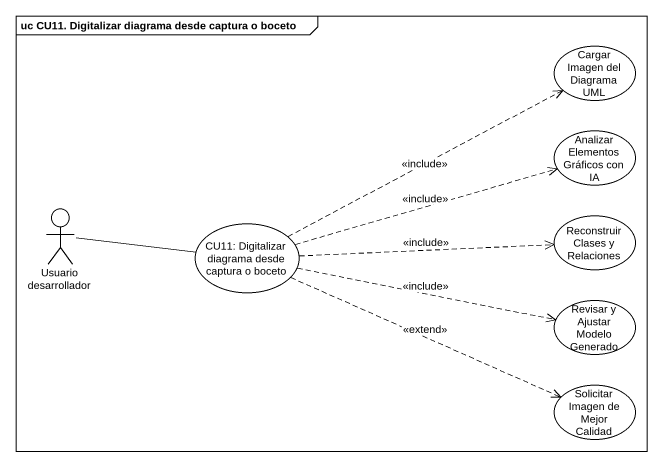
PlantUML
@startuml
mainframe uc CU11. Digitalizar diagrama desde captura o boceto
usecase "Cargar Imagen del Diagrama UML" as Cargar_Imagen_del_Diagrama
usecase "Analizar Elementos Gráficos con IA" as Analizar_Elementos_Gráficos
actor "Usuario desarrollador" as Usuario_desarrollador
usecase "Reconstruir Clases y Relaciones" as Reconstruir_Clases_y
usecase "CU11: Digitalizar diagrama desde captura o boceto" as CU11_Digitalizar_diagrama
usecase "Revisar y Ajustar Modelo Generado" as Revisar_y_Ajustar_Modelo
usecase "Solicitar Imagen de Mejor Calidad" as Solicitar_Imagen_de_Mejor
Usuario_desarrollador -right- CU11_Digitalizar_diagrama
CU11_Digitalizar_diagrama .right.> Cargar_Imagen_del_Diagrama : <<include>>
CU11_Digitalizar_diagrama .right.> Analizar_Elementos_Gráficos : <<include>>
CU11_Digitalizar_diagrama .right.> Reconstruir_Clases_y : <<include>>
CU11_Digitalizar_diagrama .right.> Revisar_y_Ajustar_Modelo : <<include>>
CU11_Digitalizar_diagrama .right.> Solicitar_Imagen_de_Mejor : <<extend>>
@enduml
